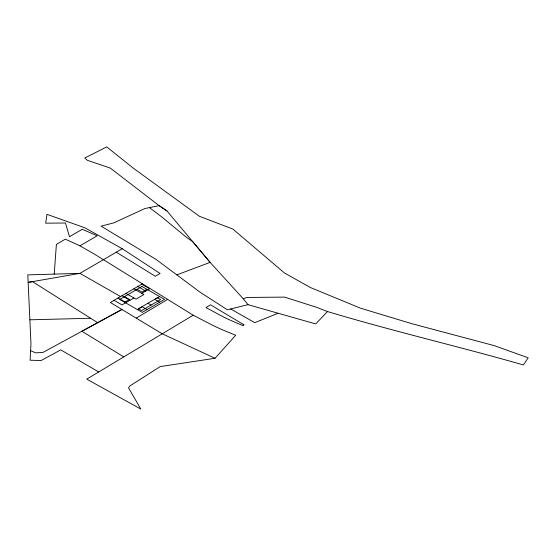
<?xml version="1.0" encoding="UTF-8"?>
<svg xmlns="http://www.w3.org/2000/svg" width="556" height="556" viewBox="0 0 556 556"><rect width="100%" height="100%" fill="white"/><g stroke="black" fill="none" stroke-linecap="round" stroke-linejoin="round"><path stroke-width="0.83" d="M98.676 371.957L60.75 349.877L41.158 360.524L30.107 360.218L30.969 343.754L27.8 274.879L79.96 273.364L122.251 248.727L160.093 273.476L155.298 276.276L116.322 252.181M54.224 274.108L56.385 244.411L65.302 239.184L79.306 245.488L93.964 253.856L193.203 315.196L212.496 325.211A258.589 149.293 0 0 0 224.985 330.889L235.737 335.24L215.047 358.266L160.239 366.592L129.861 385.933L128.526 387.873L140.856 409.098L86.743 379.143L193.203 315.196M166.939 210.939L159.099 205.637L110.234 168.044L87.466 160.35L84.769 158.015L106.731 146.902L133.516 168.308L199.486 216.326L232.874 229.058L284.415 272.947L310.345 287.494L360.427 308.163L411.801 323.689L494.145 345.603L528.2 357.807L523.391 364.945C458.318 346.312 392.327 331.042 327.498 311.548L315.725 323.933L248.032 304.674L227.341 309.775L199.986 292.136L156.111 259.457L101.15 226.153L113.806 222.859L144.998 208.514L159.099 205.637L166.939 210.932L210.092 262.369L243.313 298.815L248.032 304.674M136.234 318.115L167.648 299.392M79.925 245.849L97.133 235.8L82.274 229.26L69.479 236.738L65.483 223.005L45.668 223.171L46.989 214.345L84.825 227.786L122.251 248.727M142.399 283.803L110.366 302.492L162.123 333.753L215.047 358.266M124.593 302.269L129.416 299.462L124.495 296.647M146.86 289.273L142.044 292.088L137.124 289.273M133.913 297.967L122.07 304.883L114.091 300.323M141.808 293.359L149.703 288.759L141.724 284.199M137.367 309.56L142.183 306.752L147.104 309.56M159.628 296.57L154.811 299.378L159.732 302.193M277.771 313.389L254.759 322.682L230.664 308.955M243.313 298.815L246.857 297.453L284.616 297.112L316.663 307.343L327.498 311.548M176.926 274.838L210.092 262.369L192.737 241.707L186.719 237.516L160.92 216.263L149.432 207.61M29.968 319.804L90.642 318.254M30.615 350.718L35.73 352.865L43.062 352.372L121.945 309.483L81.899 331.251L123.71 356.882M120.562 296.55L79.96 273.364L28.161 282.392L32.463 281.642L97.668 322.682M137.777 286.5L145.755 291.059M133.829 288.807L143.879 294.548L135.984 299.156L125.934 293.415M147.931 303.242L151.121 305.063M121.986 295.716L129.965 300.275M118.039 298.023L126.017 302.575M243.924 324.794L243.299 325.684L238.058 323.564A242.444 139.973 0 0 1 224.04 317.267L205.977 307.565L210.578 304.827L243.924 324.794M141.94 286.465L119.672 299.462L142.287 312.375L164.548 299.378L141.94 286.465M157.404 297.717L138.458 308.775L141.648 310.595L160.601 299.538L157.404 297.717"/></g></svg>
